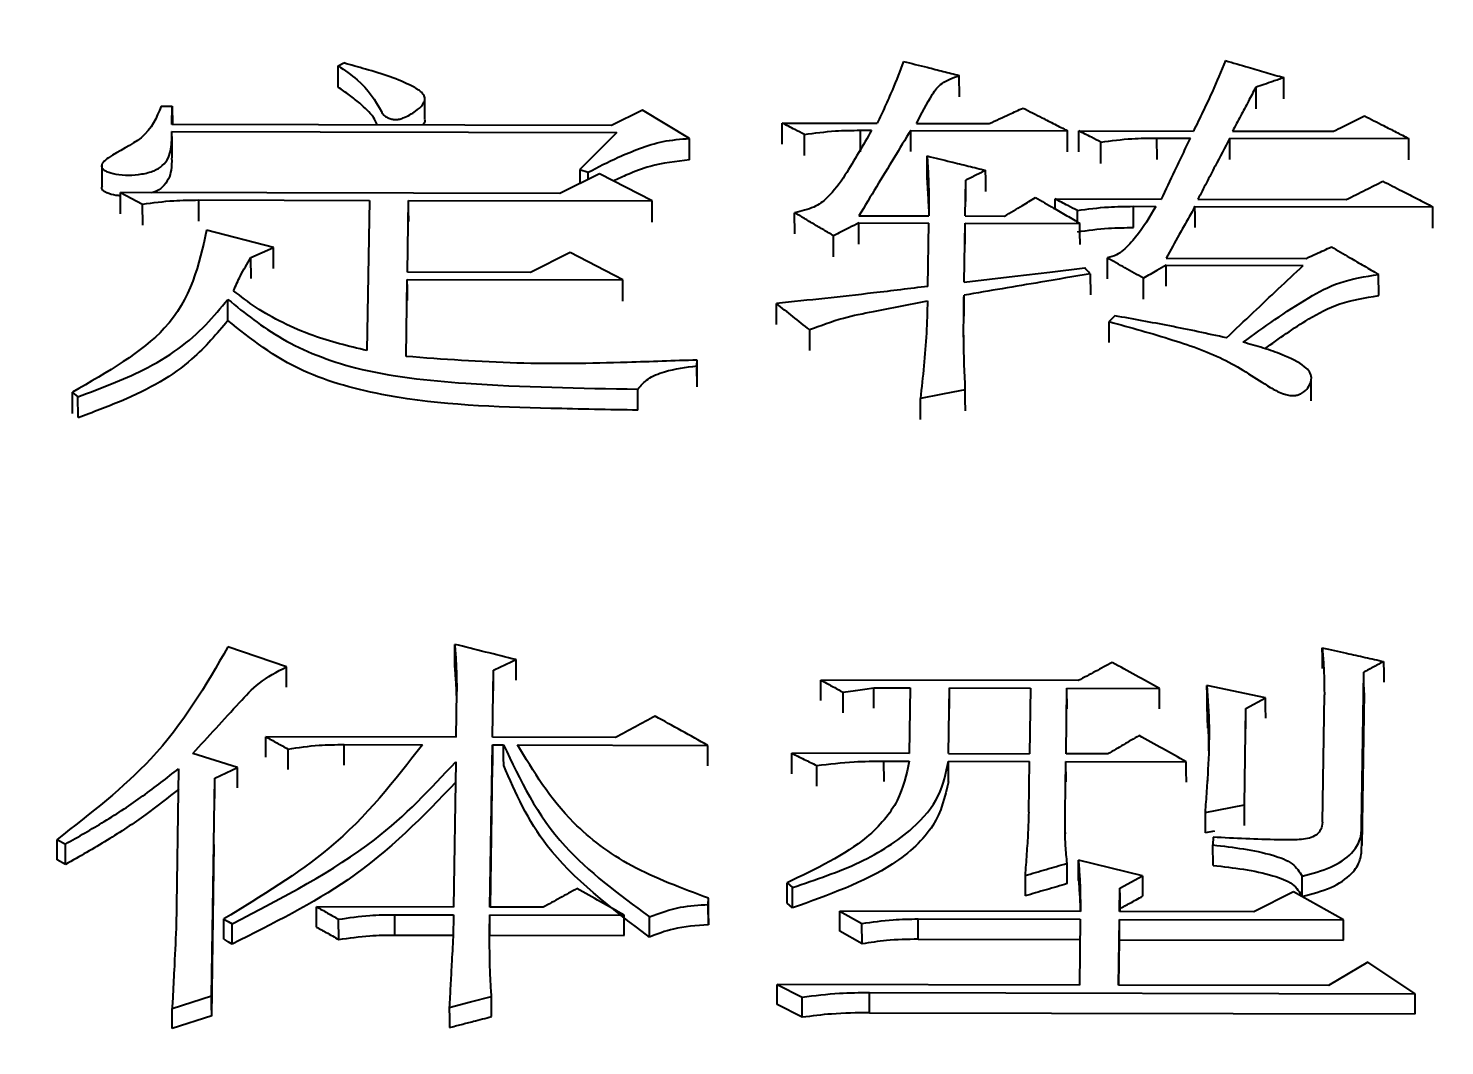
# Model space of a CAD drawing. Header units: millimetres. Extents: x 2454 to 4226, y 715 to 1968.
# Drawn here: x 2849.859 to 2854.786, y 1812.782 to 1816.321 of the extents above; entities that cross this region are included whole.
import ezdxf

# ---------------------------------------------------------------- set-up
doc = ezdxf.new("R2010")
doc.units = ezdxf.units.MM
doc.layers.add('标注', color=3, linetype='Continuous', lineweight=13)
doc.styles.add('SLDTEXTSTYLE1', font='txt.shx', dxfattribs={"width": 0.7, "bigfont": 'gbcbig.shx'})
doc.dimstyles.new('SLDDIMSTYLE12$0', dxfattribs={"dimtxt": 12, "dimasz": 10, "dimexe": 0, "dimexo": 0.0625, "dimgap": 0.875, "dimtad": 1, "dimdec": 1, "dimlfac": 1.8, "dimrnd": 1e-09, "dimzin": 12, "dimdsep": 46, "dimtxsty": 'SLDTEXTSTYLE1', "dimcen": 0.09, "dimdle": 8.16, "dimclrd": 3, "dimclre": 3, "dimadec": 0, "dimazin": 3, "dimtfac": 1, "dimtdec": 1, "dimtofl": 0, "dimtmove": 0, "dimatfit": 3, "dimfxl": 0, "dimfrac": 2, "dimtolj": 1, "dimlwd": 5, "dimlwe": 5, "dimarcsym": 0})

# ---------------------------------------------------------------- blocks, each defined once
blk = doc.blocks.new('*D56')
at = {"layer": 'Defpoints', "color": 0, "transparency": 16777216}
for p in [(3032.6389, 1924.4347), (3032.6389, 1854.7901), (2793.4312, 1778.8955)]:
    blk.add_point(p, dxfattribs=at)
at = {"layer": '标注', "color": 3, "linetype": 'Continuous', "lineweight": 5, "transparency": 16777216}
for p, q in [((3032.6389, 1924.3722), (3032.6389, 1854.7901)), ((2803.4312, 1854.7901), (3022.6389, 1854.7901))]:
    blk.add_line(p, q, dxfattribs=at)
at = {"layer": '标注', "color": 3, "lineweight": 5, "transparency": 16777216}
blk.add_line((2793.4312, 1778.958), (2793.4312, 1854.7901), dxfattribs=at)
at = {"layer": '标注', "color": 3, "transparency": 16777216}
for points in [[(2803.4312, 1856.4568), (2803.4312, 1853.1234), (2793.4312, 1854.7901)], [(3022.6389, 1856.4568), (3022.6389, 1853.1234), (3032.6389, 1854.7901)]]:
    blk.add_solid(points, dxfattribs=at)
at = {"layer": '标注', "color": 0, "transparency": 16777216, "insert": (2913.035, 1869.3794), "char_height": 12, "attachment_point": 5, "style": 'SLDTEXTSTYLE1'}
blk.add_mtext('\\A1;{\\H2.28571x;290}', dxfattribs=at)

msp = doc.modelspace()

# ---------------------------------------------------------------- linework, layer by layer
at = {"color": 7, "linetype": 'Continuous', "lineweight": 25}
for p, q in [((2850.9369, 1816.1911), (2850.9564, 1816.2008)), ((2853.0979, 1816.083), (2853.0976, 1816.1571)), ((2851.2386, 1816.004), (2851.2383, 1816.0784)), ((2850.3211, 1816.0505), (2850.36, 1816.0504)), ((2850.359, 1815.9865), (2850.36, 1816.0504)), ((2850.36, 1816.0504), (2850.3603, 1815.9865)), ((2851.9954, 1816.037), (2851.8874, 1815.9832)), ((2852.1592, 1815.9383), (2851.9954, 1816.037)), ((2850.3585, 1815.9619), (2851.9064, 1815.9585)), ((2851.8874, 1815.9832), (2850.359, 1815.9865)), ((2851.9064, 1815.9585), (2851.7777, 1815.8304)), ((2852.4814, 1815.9917), (2852.8124, 1815.991)), ((2852.4817, 1815.9179), (2852.4814, 1815.9917)), ((2852.7535, 1815.9665), (2852.7925, 1815.9665)), ((2852.7539, 1815.8921), (2852.7535, 1815.9665)), ((2852.9288, 1815.9662), (2853.4739, 1815.965)), ((2852.9486, 1815.9907), (2853.2018, 1815.9902)), ((2853.5129, 1815.9649), (2853.912, 1815.964)), ((2853.5132, 1815.8911), (2853.5129, 1815.9649)), ((2854.0483, 1815.9637), (2854.3988, 1815.963)), ((2850.3596, 1815.8706), (2850.3592, 1815.9444)), ((2852.1596, 1815.8639), (2852.1592, 1815.9383)), ((2852.5589, 1815.8784), (2852.5586, 1815.9522)), ((2853.5904, 1815.8515), (2853.5901, 1815.9253)), ((2853.785, 1815.9397), (2853.9019, 1815.9394)), ((2853.7854, 1815.8653), (2853.785, 1815.9397)), ((2854.0382, 1815.9391), (2854.6612, 1815.9378)), ((2850.1145, 1815.8457), (2850.1148, 1815.772)), ((2851.8456, 1815.8154), (2851.7082, 1815.7462)), ((2851.7777, 1815.8304), (2851.8068, 1815.8204)), ((2852.029, 1815.7207), (2851.8456, 1815.8154)), ((2853.1185, 1815.6685), (2853.1206, 1815.7928)), ((2850.1798, 1815.7496), (2850.257, 1815.7096)), ((2851.7082, 1815.7462), (2850.1798, 1815.7496)), ((2850.1801, 1815.6755), (2850.1798, 1815.7496)), ((2850.452, 1815.7241), (2851.0458, 1815.7228)), ((2850.4523, 1815.65), (2850.452, 1815.7241)), ((2851.0458, 1815.7228), (2851.0373, 1815.2004)), ((2851.178, 1815.4726), (2851.1821, 1815.7225)), ((2851.1821, 1815.7225), (2852.029, 1815.7207)), ((2853.431, 1815.7276), (2853.801, 1815.7268)), ((2853.4312, 1815.6929), (2853.431, 1815.7276)), ((2853.9275, 1815.7265), (2854.4435, 1815.7254)), ((2850.2573, 1815.6361), (2850.257, 1815.7096)), ((2852.5252, 1815.6063), (2852.5248, 1815.6798)), ((2852.7486, 1815.6693), (2852.992, 1815.6688)), ((2853.1185, 1815.6685), (2853.2548, 1815.6682)), ((2853.5085, 1815.6479), (2853.5083, 1815.6876)), ((2853.7032, 1815.7021), (2853.7811, 1815.7019)), ((2853.7036, 1815.6281), (2853.7032, 1815.7021)), ((2853.9174, 1815.7016), (2854.7449, 1815.6998)), ((2850.7121, 1815.5589), (2850.4794, 1815.6194)), ((2852.7482, 1815.6444), (2852.9916, 1815.6439)), ((2852.988, 1815.4235), (2852.9916, 1815.6439)), ((2853.1148, 1815.4383), (2853.1181, 1815.6436)), ((2853.1181, 1815.6436), (2853.5173, 1815.6427)), ((2852.6602, 1815.5263), (2852.6598, 1815.5997)), ((2850.6336, 1815.524), (2850.7121, 1815.5589)), ((2850.634, 1815.4507), (2850.6336, 1815.524)), ((2851.7438, 1815.5416), (2851.6063, 1815.4717)), ((2851.9272, 1815.4459), (2851.7438, 1815.5416)), ((2853.6129, 1815.4493), (2853.6126, 1815.5226)), ((2853.8171, 1815.5221), (2854.3038, 1815.521)), ((2851.6063, 1815.4717), (2851.178, 1815.4726)), ((2853.5533, 1815.4675), (2853.5537, 1815.3943)), ((2853.8167, 1815.497), (2854.2937, 1815.496)), ((2854.5565, 1815.3915), (2854.5561, 1815.4653)), ((2851.1732, 1815.1798), (2851.1776, 1815.4475)), ((2851.1776, 1815.4475), (2851.9272, 1815.4459)), ((2853.7384, 1815.3788), (2853.7381, 1815.452)), ((2850.5538, 1815.3049), (2850.5534, 1815.3784)), ((2853.1144, 1815.3199), (2853.114, 1815.393)), ((2852.5765, 1815.2731), (2852.5768, 1815.2001)), ((2852.1852, 1815.1471), (2852.1855, 1815.1674)), ((2852.1856, 1815.0742), (2852.1852, 1815.1471)), ((2852.1859, 1815.0945), (2852.1855, 1815.1674)), ((2854.322, 1815.0257), (2854.3217, 1815.0989)), ((2850.0131, 1814.9819), (2850.0127, 1815.0551)), ((2850.0127, 1815.055), (2850.032, 1815.0397)), ((2850.7571, 1814.1006), (2850.5538, 1814.1696)), ((2850.7575, 1814.029), (2850.7571, 1814.1006)), ((2851.4739, 1813.8553), (2851.4774, 1814.0885)), ((2853.5116, 1814.0524), (2852.6159, 1814.0543)), ((2852.6163, 1813.9827), (2852.6159, 1814.0543)), ((2854.1629, 1813.9928), (2853.9591, 1814.0355)), ((2854.497, 1813.5493), (2854.505, 1814.0819)), ((2851.3473, 1813.8556), (2851.3497, 1814.0148)), ((2852.6936, 1813.9403), (2852.6932, 1814.0118)), ((2852.8005, 1814.0275), (2852.9271, 1814.0272)), ((2852.9271, 1814.0272), (2852.9236, 1813.7989)), ((2853.0599, 1813.7986), (2853.0634, 1814.0269)), ((2853.0634, 1814.0269), (2853.3457, 1814.0263)), ((2853.0637, 1813.9553), (2853.0634, 1814.0269)), ((2853.3457, 1814.0263), (2853.3422, 1813.798)), ((2853.4688, 1813.7977), (2853.4722, 1814.026)), ((2853.4722, 1814.026), (2853.7935, 1814.0253)), ((2853.4726, 1813.9544), (2853.4722, 1814.026)), ((2853.7939, 1813.9537), (2853.7935, 1814.0253)), ((2854.0942, 1813.9558), (2854.1629, 1813.9928)), ((2854.3609, 1813.5604), (2854.3675, 1814.0029)), ((2854.5054, 1814.0101), (2854.4974, 1813.4783)), ((2853.9618, 1813.8864), (2853.9595, 1813.9638)), ((2854.0892, 1813.62), (2854.0942, 1813.9558)), ((2851.3473, 1813.8556), (2850.6853, 1813.857)), ((2850.6857, 1813.7856), (2850.6853, 1813.857)), ((2851.9022, 1813.8544), (2851.4739, 1813.8553)), ((2850.5864, 1813.7506), (2850.4314, 1813.799)), ((2850.763, 1813.7429), (2850.7626, 1813.8143)), ((2850.9575, 1813.8298), (2851.23, 1813.8292)), ((2850.9579, 1813.7584), (2850.9575, 1813.8298)), ((2851.4651, 1813.2644), (2851.4735, 1813.8287)), ((2851.4735, 1813.8287), (2851.5124, 1813.8286)), ((2851.5611, 1813.8285), (2852.2231, 1813.8271)), ((2852.9236, 1813.7989), (2852.5147, 1813.7998)), ((2852.5151, 1813.7285), (2852.5147, 1813.7998)), ((2853.0599, 1813.7986), (2853.3422, 1813.798)), ((2853.6148, 1813.7974), (2853.4688, 1813.7977)), ((2850.3819, 1813.7457), (2850.3736, 1813.1908)), ((2850.5079, 1813.7134), (2850.5864, 1813.7506)), ((2851.346, 1813.7703), (2851.3385, 1813.2647)), ((2851.4665, 1813.2644), (2851.4739, 1813.7572)), ((2852.6021, 1813.6856), (2852.6017, 1813.7569)), ((2852.8356, 1813.7724), (2852.9232, 1813.7722)), ((2852.836, 1813.7011), (2852.8356, 1813.7724)), ((2853.0595, 1813.7719), (2853.3418, 1813.7713)), ((2853.0599, 1813.7006), (2853.0595, 1813.7719)), ((2853.3392, 1813.5948), (2853.3418, 1813.7713)), ((2853.4657, 1813.5945), (2853.4684, 1813.771)), ((2853.4684, 1813.771), (2853.887, 1813.7701)), ((2853.4688, 1813.6997), (2853.4684, 1813.771)), ((2850.4968, 1812.9559), (2850.5079, 1813.7134)), ((2853.961, 1813.7181), (2853.9598, 1813.6945)), ((2853.4661, 1813.5234), (2853.4657, 1813.5945)), ((2853.9525, 1813.5934), (2854.0892, 1813.62)), ((2854.4974, 1813.4783), (2854.497, 1813.5493)), ((2849.9599, 1813.4291), (2849.9595, 1813.5)), ((2849.9596, 1813.5), (2849.9885, 1813.4838)), ((2853.4661, 1813.5234), (2853.4661, 1813.5195)), ((2853.9849, 1813.5285), (2853.9529, 1813.5223)), ((2853.9804, 1813.5074), (2853.98, 1813.4805)), ((2850.4972, 1812.8857), (2850.506, 1813.4826)), ((2853.9804, 1813.4095), (2853.98, 1813.4805)), ((2849.9889, 1813.4128), (2849.96, 1813.429)), ((2853.735, 1813.3732), (2853.5119, 1813.4276)), ((2852.4987, 1813.278), (2852.4983, 1813.3488)), ((2853.6565, 1813.3301), (2853.735, 1813.3732)), ((2853.6553, 1813.2488), (2853.6565, 1813.3301)), ((2854.2599, 1813.3179), (2854.1226, 1813.2478)), ((2854.4337, 1813.22), (2854.2599, 1813.3179)), ((2851.3385, 1813.2647), (2850.8615, 1813.2657)), ((2850.8619, 1813.1951), (2850.8615, 1813.2657)), ((2851.65, 1813.264), (2851.4651, 1813.2644)), ((2852.2246, 1813.2736), (2852.2249, 1813.2952)), ((2852.225, 1813.2029), (2852.2246, 1813.2736)), ((2852.2253, 1813.2245), (2852.2249, 1813.2952)), ((2852.6818, 1813.2509), (2852.759, 1813.2073)), ((2853.519, 1813.2491), (2852.6818, 1813.2509)), ((2852.6822, 1813.1803), (2852.6818, 1813.2509)), ((2854.1226, 1813.2478), (2853.6553, 1813.2488)), ((2853.6567, 1813.2488), (2853.6569, 1813.2593)), ((2850.5399, 1813.1525), (2850.5395, 1813.2231)), ((2850.5689, 1813.1361), (2850.5685, 1813.2067)), ((2850.9391, 1813.1515), (2850.9387, 1813.2221)), ((2851.1337, 1813.238), (2851.3381, 1813.2376)), ((2851.1341, 1813.1674), (2851.1337, 1813.238)), ((2851.3381, 1813.2376), (2851.337, 1813.1615)), ((2851.4638, 1813.1775), (2851.4647, 1813.2373)), ((2851.4647, 1813.2373), (2851.932, 1813.2363)), ((2851.4651, 1813.1667), (2851.4647, 1813.2373)), ((2852.0199, 1813.16), (2852.0195, 1813.2306)), ((2852.2253, 1813.2245), (2852.225, 1813.2029)), ((2852.7594, 1813.1367), (2852.759, 1813.2073)), ((2852.954, 1813.2232), (2853.5186, 1813.222)), ((2852.9544, 1813.1526), (2852.954, 1813.2232)), ((2853.5186, 1813.222), (2853.5153, 1812.9931)), ((2853.6516, 1812.9928), (2853.6549, 1813.2217)), ((2853.6549, 1813.2217), (2854.4337, 1813.22)), ((2851.1341, 1813.1674), (2851.3371, 1813.1669)), ((2851.4651, 1813.1667), (2851.9324, 1813.1656)), ((2852.7594, 1813.1367), (2852.6822, 1813.1803)), ((2852.9544, 1813.1526), (2853.5176, 1813.1514)), ((2853.653, 1812.9928), (2853.6553, 1813.1511)), ((2853.6553, 1813.1511), (2854.4341, 1813.1494)), ((2854.5192, 1813.0728), (2854.3817, 1812.9912)), ((2854.6831, 1812.9632), (2854.5192, 1813.0728)), ((2850.3598, 1812.9123), (2850.4968, 1812.9559)), ((2852.4639, 1812.9954), (2852.5509, 1812.9514)), ((2853.5153, 1812.9931), (2852.4639, 1812.9954)), ((2852.4643, 1812.9251), (2852.4639, 1812.9954)), ((2852.5513, 1812.8812), (2852.5509, 1812.9514)), ((2852.7847, 1812.9673), (2854.6831, 1812.9632)), ((2852.7852, 1812.8971), (2852.7847, 1812.9673)), ((2854.3817, 1812.9912), (2853.6516, 1812.9928)), ((2850.3602, 1812.8422), (2850.3598, 1812.9123)), ((2852.5513, 1812.8812), (2852.4643, 1812.9251)), ((2850.4972, 1812.8857), (2850.3602, 1812.8422)), ((2852.7852, 1812.8971), (2854.6835, 1812.893))]:
    msp.add_line(p, q, dxfattribs=at)
at = {"color": 7, "linetype": 'Continuous', "lineweight": 25, "flags": 128}
for points in [[(2850.9372, 1816.1164), (2850.9371, 1816.1425), (2850.937, 1816.1668), (2850.9369, 1816.1911)], [(2854.1287, 1816.1157), (2854.1289, 1816.074), (2854.1291, 1816.0417)], [(2854.227, 1816.0757), (2854.2268, 1816.1169), (2854.2267, 1816.1498)], [(2852.9291, 1815.8923), (2852.9289, 1815.9334), (2852.9288, 1815.9662)], [(2853.4743, 1815.8911), (2853.4741, 1815.9322), (2853.4739, 1815.965)], [(2854.0385, 1815.8653), (2854.0383, 1815.9064), (2854.0382, 1815.9391)], [(2854.6615, 1815.864), (2854.6614, 1815.905), (2854.6612, 1815.9378)], [(2852.986, 1815.8035), (2852.9859, 1815.8446), (2852.9857, 1815.8772)], [(2851.7777, 1815.8304), (2851.7779, 1815.7888), (2851.778, 1815.7813)], [(2851.8069, 1815.7959), (2851.8069, 1815.7974), (2851.8068, 1815.8204)], [(2853.1897, 1815.7537), (2853.1895, 1815.7947), (2853.1893, 1815.8273)], [(2853.1209, 1815.7192), (2853.1207, 1815.7602), (2853.1206, 1815.7928)], [(2851.1824, 1815.649), (2851.1822, 1815.6899), (2851.1821, 1815.7225)], [(2852.0294, 1815.6471), (2852.0292, 1815.6881), (2852.029, 1815.7207)], [(2853.9177, 1815.6281), (2853.9175, 1815.6691), (2853.9174, 1815.7016)], [(2854.7452, 1815.6263), (2854.745, 1815.6673), (2854.7449, 1815.6998)], [(2852.7485, 1815.571), (2852.7484, 1815.6119), (2852.7482, 1815.6444)], [(2853.1185, 1815.5702), (2853.1183, 1815.6111), (2853.1181, 1815.6436)], [(2853.5176, 1815.5693), (2853.5174, 1815.6102), (2853.5173, 1815.6427)], [(2850.7124, 1815.4856), (2850.7122, 1815.5264), (2850.7121, 1815.5589)], [(2853.1148, 1815.4383), (2853.2913, 1815.4591), (2853.4127, 1815.4733), (2853.5342, 1815.4876)], [(2853.817, 1815.4238), (2853.8168, 1815.4646), (2853.8167, 1815.497)], [(2851.1779, 1815.3743), (2851.1777, 1815.4151), (2851.1776, 1815.4475)], [(2851.9275, 1815.3727), (2851.9273, 1815.4135), (2851.9272, 1815.4459)], [(2852.4616, 1815.2911), (2852.4615, 1815.3318), (2852.4613, 1815.3642)], [(2853.6191, 1815.2281), (2853.619, 1815.2603), (2853.6189, 1815.2807), (2853.6188, 1815.3011)], [(2850.0323, 1814.967), (2850.0322, 1814.9931), (2850.0321, 1815.0164), (2850.032, 1815.0397)], [(2851.9798, 1814.9933), (2851.9797, 1815.0135), (2851.9796, 1815.0341), (2851.9795, 1815.0661)], [(2853.1185, 1815.0636), (2853.0757, 1815.0553), (2853.0329, 1815.047), (2852.9622, 1815.0333)], [(2852.9626, 1814.9606), (2852.9624, 1815.0011), (2852.9622, 1815.0333)], [(2853.1188, 1814.9908), (2853.1186, 1815.0314), (2853.1185, 1815.0636)], [(2851.3429, 1814.1065), (2851.3427, 1814.1467), (2851.3425, 1814.1784)], [(2854.3607, 1814.0948), (2854.3605, 1814.1349), (2854.3603, 1814.1665)], [(2851.4778, 1814.0168), (2851.4776, 1814.0569), (2851.4774, 1814.0885)], [(2851.5562, 1814.0535), (2851.556, 1814.0936), (2851.5559, 1814.1252)], [(2854.5737, 1814.1187), (2854.574, 1814.0784), (2854.5741, 1814.047)], [(2853.9595, 1813.9638), (2853.9593, 1814.004), (2853.9591, 1814.0355)], [(2854.5054, 1814.0101), (2854.5052, 1814.0503), (2854.505, 1814.0819)], [(2852.6932, 1814.0118), (2852.737, 1814.0182), (2852.7687, 1814.0228), (2852.8005, 1814.0275)], [(2852.8009, 1813.9559), (2852.8007, 1813.9959), (2852.8005, 1814.0275)], [(2854.1633, 1813.9212), (2854.1631, 1813.9612), (2854.1629, 1813.9928)], [(2854.0946, 1813.8843), (2854.0944, 1813.9243), (2854.0942, 1813.9558)], [(2851.4735, 1813.8287), (2851.4737, 1813.7887), (2851.4739, 1813.7573)], [(2851.5128, 1813.7572), (2851.5127, 1813.784), (2851.5124, 1813.8286)], [(2852.2235, 1813.7557), (2852.2233, 1813.7956), (2852.2231, 1813.8271)], [(2850.5868, 1813.6794), (2850.5866, 1813.7192), (2850.5864, 1813.7506)], [(2853.8874, 1813.6988), (2853.8871, 1813.7387), (2853.887, 1813.7701)], [(2850.5083, 1813.6422), (2850.5081, 1813.682), (2850.5079, 1813.7134)], [(2853.9525, 1813.5934), (2853.9527, 1813.5536), (2853.9529, 1813.5223)], [(2854.0896, 1813.5488), (2854.0893, 1813.5887), (2854.0892, 1813.62)], [(2849.9889, 1813.4128), (2849.9887, 1813.4526), (2849.9885, 1813.4838)], [(2853.4732, 1813.3461), (2853.473, 1813.3857), (2853.4728, 1813.4169)], [(2853.5123, 1813.3567), (2853.5121, 1813.3964), (2853.5119, 1813.4276)], [(2852.4983, 1813.3488), (2852.5079, 1813.3407), (2852.5175, 1813.3325)], [(2853.3262, 1813.374), (2853.3264, 1813.3344), (2853.3265, 1813.3032)], [(2853.735, 1813.3732), (2853.7352, 1813.3335), (2853.7354, 1813.3023)], [(2854.2903, 1813.3011), (2854.2902, 1813.3218), (2854.2901, 1813.3425), (2854.2899, 1813.3719)], [(2852.5179, 1813.2618), (2852.5178, 1813.2875), (2852.5176, 1813.31), (2852.5175, 1813.3325)], [(2853.6569, 1813.2593), (2853.6567, 1813.2989), (2853.6565, 1813.3301)], [(2852.5179, 1813.2618), (2852.5083, 1813.2699), (2852.4987, 1813.278)], [(2850.5396, 1813.223), (2850.5541, 1813.2148), (2850.5685, 1813.2067)], [(2851.9324, 1813.1656), (2851.9321, 1813.2052), (2851.932, 1813.2363)], [(2853.6553, 1813.1511), (2853.6551, 1813.1906), (2853.6549, 1813.2217)], [(2854.4341, 1813.1494), (2854.4339, 1813.1889), (2854.4337, 1813.22)], [(2850.5689, 1813.1361), (2850.5545, 1813.1442), (2850.54, 1813.1524)], [(2850.4972, 1812.8857), (2850.4969, 1812.925), (2850.4968, 1812.9559)], [(2851.3237, 1812.9157), (2851.397, 1812.9347), (2851.4703, 1812.9538)], [(2851.4707, 1812.8835), (2851.4705, 1812.9229), (2851.4703, 1812.9538)], [(2854.6835, 1812.893), (2854.6833, 1812.9323), (2854.6831, 1812.9632)], [(2851.3237, 1812.9157), (2851.3239, 1812.8764), (2851.3241, 1812.8456)]]:
    msp.add_lwpolyline(points, dxfattribs=at)
at = {"color": 7, "linetype": 'Continuous', "lineweight": 25}
for points, knots in [([(2852.9036, 1816.2063), (2852.8911, 1816.1733), (2852.8712, 1816.1209), (2852.8393, 1816.0492), (2852.8213, 1816.0104), (2852.8124, 1815.991)], [0, 0, 0, 0, 0.458838, 0.729395, 1, 1, 1, 1]), ([(2852.9036, 1816.2063), (2852.9308, 1816.1994), (2852.9768, 1816.1878), (2853.0414, 1816.1714), (2853.0788, 1816.1619), (2853.0975, 1816.1571)], [0, 0, 0, 0, 0.421517, 0.710758, 1, 1, 1, 1]), ([(2854.0232, 1816.2088), (2854.0081, 1816.1724), (2853.9836, 1816.1133), (2853.9452, 1816.0318), (2853.9231, 1815.9866), (2853.912, 1815.964)], [0, 0, 0, 0, 0.445487, 0.722723, 1, 1, 1, 1]), ([(2854.0232, 1816.2088), (2854.0498, 1816.2011), (2854.097, 1816.1874), (2854.1648, 1816.1677), (2854.206, 1816.1558), (2854.2267, 1816.1498)], [0, 0, 0, 0, 0.391545, 0.695772, 1, 1, 1, 1]), ([(2850.9369, 1816.1911), (2850.96, 1816.1753), (2851.0287, 1816.1283), (2851.0692, 1816.0664), (2851.0942, 1816.0193), (2851.1079, 1816.0104), (2851.1223, 1816.0053), (2851.1355, 1816.0036), (2851.1494, 1816.0047), (2851.1757, 1816.0132), (2851.2043, 1816.0307), (2851.2305, 1816.0524), (2851.2393, 1816.0713), (2851.2375, 1816.0865), (2851.2236, 1816.1034), (2851.1617, 1816.14), (2851.0651, 1816.1706), (2850.9819, 1816.1937), (2850.9564, 1816.2008)], [0, 0, 0, 0, 0.116276, 0.344807, 0.36862, 0.392613, 0.409461, 0.422044, 0.43469, 0.453213, 0.516657, 0.566689, 0.599724, 0.625626, 0.651478, 0.703426, 0.909309, 1, 1, 1, 1]), ([(2852.9486, 1815.9907), (2852.9661, 1816.0244), (2852.9904, 1816.0714), (2853.032, 1816.1329), (2853.0755, 1816.1489), (2853.0975, 1816.1571)], [0, 0, 0, 0, 0.5544394, 0.7741875, 1, 1, 1, 1]), ([(2851.0733, 1815.985), (2851.0692, 1815.9938), (2851.0567, 1816.0209), (2851.0191, 1816.0548), (2850.977, 1816.0894), (2850.9505, 1816.1074), (2850.9372, 1816.1164)], [0, 0, 0, 0, 0.177984, 0.543103, 0.771142, 1, 1, 1, 1]), ([(2854.1287, 1816.1157), (2854.1202, 1816.0996), (2854.1025, 1816.0663), (2854.0757, 1816.0156), (2854.0574, 1815.981), (2854.0483, 1815.9637)], [0, 0, 0, 0, 0.318767, 0.659383, 1, 1, 1, 1]), ([(2854.2267, 1816.1498), (2854.2139, 1816.1453), (2854.1912, 1816.1374), (2854.1586, 1816.1261), (2854.1387, 1816.1192), (2854.1287, 1816.1157)], [0, 0, 0, 0, 0.391182, 0.695591, 1, 1, 1, 1]), ([(2850.3211, 1816.0505), (2850.3056, 1816.0113), (2850.2775, 1815.9402), (2850.1647, 1815.891), (2850.1179, 1815.8562), (2850.1113, 1815.8405), (2850.1198, 1815.8295), (2850.1361, 1815.8207), (2850.1658, 1815.8124), (2850.2087, 1815.8092), (2850.2545, 1815.8134), (2850.2968, 1815.824), (2850.3423, 1815.8522), (2850.3589, 1815.9021), (2850.3586, 1815.942), (2850.3585, 1815.9619)], [0, 0, 0, 0, 0.229967, 0.416442, 0.453146, 0.48729, 0.503831, 0.521953, 0.561603, 0.612123, 0.663703, 0.71452, 0.762653, 0.881431, 1, 1, 1, 1]), ([(2853.2018, 1815.9902), (2853.2134, 1815.9955), (2853.2368, 1816.0062), (2853.276, 1816.0241), (2853.3036, 1816.0367), (2853.3195, 1816.044)], [0, 0, 0, 0, 0.297229, 0.594458, 1, 1, 1, 1]), ([(2853.3195, 1816.044), (2853.3416, 1816.0327), (2853.3784, 1816.0139), (2853.4299, 1815.9875), (2853.4593, 1815.9725), (2853.4739, 1815.965)], [0, 0, 0, 0, 0.429625, 0.714813, 1, 1, 1, 1]), ([(2854.3988, 1815.963), (2854.41, 1815.9686), (2854.4336, 1815.9804), (2854.4696, 1815.9983), (2854.4944, 1816.0107), (2854.5068, 1816.0168)], [0, 0, 0, 0, 0.312459, 0.656229, 1, 1, 1, 1]), ([(2854.5068, 1816.0168), (2854.5289, 1816.0055), (2854.5657, 1815.9867), (2854.6172, 1815.9603), (2854.6465, 1815.9453), (2854.6612, 1815.9378)], [0, 0, 0, 0, 0.429625, 0.714813, 1, 1, 1, 1]), ([(2851.2379, 1816.0034), (2851.2381, 1815.9994), (2851.2385, 1815.9928), (2851.2336, 1815.9869), (2851.2317, 1815.9846)], [0, 0, 0, 0, 0.618819, 1, 1, 1, 1]), ([(2852.5586, 1815.9522), (2852.5475, 1815.9579), (2852.5291, 1815.9673), (2852.5034, 1815.9805), (2852.4887, 1815.988), (2852.4814, 1815.9917)], [0, 0, 0, 0, 0.429625, 0.714813, 1, 1, 1, 1]), ([(2852.7925, 1815.9665), (2852.7628, 1815.9142), (2852.7177, 1815.8346), (2852.6549, 1815.7438), (2852.5948, 1815.696), (2852.5484, 1815.6853), (2852.5249, 1815.6798)], [0, 0, 0, 0, 0.493129, 0.751357, 0.873656, 1, 1, 1, 1]), ([(2852.5586, 1815.9522), (2852.5945, 1815.957), (2852.6586, 1815.9656), (2852.7245, 1815.9663), (2852.7535, 1815.9665)], [0, 0, 0, 0, 0.558776, 1, 1, 1, 1]), ([(2852.9288, 1815.9662), (2852.9092, 1815.9342), (2852.8695, 1815.8689), (2852.8094, 1815.77), (2852.7689, 1815.7029), (2852.7486, 1815.6693)], [0, 0, 0, 0, 0.325075, 0.662537, 1, 1, 1, 1]), ([(2853.5901, 1815.9253), (2853.579, 1815.931), (2853.5606, 1815.9404), (2853.5349, 1815.9536), (2853.5202, 1815.9611), (2853.5129, 1815.9649)], [0, 0, 0, 0, 0.429625, 0.714813, 1, 1, 1, 1]), ([(2851.8068, 1815.8204), (2851.8409, 1815.8385), (2851.8973, 1815.8683), (2851.9848, 1815.9037), (2852.066, 1815.9306), (2852.128, 1815.9357), (2852.1592, 1815.9383)], [0, 0, 0, 0, 0.334478, 0.553297, 0.775018, 1, 1, 1, 1]), ([(2853.5901, 1815.9253), (2853.626, 1815.9301), (2853.6902, 1815.9388), (2853.756, 1815.9394), (2853.785, 1815.9397)], [0, 0, 0, 0, 0.558776, 1, 1, 1, 1]), ([(2853.801, 1815.7268), (2853.8165, 1815.7597), (2853.8411, 1815.8117), (2853.8748, 1815.8825), (2853.8928, 1815.9204), (2853.9019, 1815.9394)], [0, 0, 0, 0, 0.46294, 0.731469, 1, 1, 1, 1]), ([(2854.0382, 1815.9391), (2854.0212, 1815.9066), (2853.9943, 1815.855), (2853.9574, 1815.7841), (2853.9375, 1815.7457), (2853.9275, 1815.7265)], [0, 0, 0, 0, 0.459922, 0.729961, 1, 1, 1, 1]), ([(2850.3579, 1815.87), (2850.358, 1815.8558), (2850.358, 1815.8216), (2850.3415, 1815.779), (2850.3067, 1815.754), (2850.2906, 1815.75), (2850.2879, 1815.7493)], [0, 0, 0, 0, 0.321846, 0.777049, 0.96161, 1, 1, 1, 1]), ([(2852.1595, 1815.8639), (2852.1122, 1815.8581), (2852.0346, 1815.8487), (2851.9512, 1815.8163), (2851.911, 1815.7978), (2851.8945, 1815.7902)], [0, 0, 0, 0, 0.479849, 0.786199, 1, 1, 1, 1]), ([(2852.9857, 1815.8772), (2852.9868, 1815.8598), (2852.989, 1815.8251), (2852.992, 1815.7557), (2852.992, 1815.7035), (2852.992, 1815.6688)], [0, 0, 0, 0, 0.2513856, 0.5027765, 1, 1, 1, 1]), ([(2852.9857, 1815.8772), (2853.0132, 1815.8705), (2853.0608, 1815.8588), (2853.1287, 1815.8422), (2853.1691, 1815.8323), (2853.1893, 1815.8273)], [0, 0, 0, 0, 0.404672, 0.702336, 1, 1, 1, 1]), ([(2853.1893, 1815.8273), (2853.1836, 1815.8245), (2853.1721, 1815.8187), (2853.155, 1815.8101), (2853.1378, 1815.8014), (2853.1263, 1815.7957), (2853.1206, 1815.7928)], [0, 0, 0, 0, 0.25, 0.5, 0.75, 1, 1, 1, 1]), ([(2850.1798, 1815.7386), (2850.1744, 1815.739), (2850.1571, 1815.7399), (2850.1363, 1815.7466), (2850.1204, 1815.7552), (2850.1129, 1815.7636), (2850.1159, 1815.7693), (2850.1173, 1815.7722)], [0, 0, 0, 0, 0.165632, 0.52781, 0.693272, 0.844229, 1, 1, 1, 1]), ([(2852.9913, 1815.6931), (2852.9913, 1815.6957), (2852.9912, 1815.7154), (2852.9891, 1815.752), (2852.9871, 1815.786), (2852.986, 1815.803)], [0, 0, 0, 0, 0.070878, 0.535411, 1, 1, 1, 1]), ([(2854.4435, 1815.7254), (2854.4547, 1815.731), (2854.4772, 1815.7424), (2854.5198, 1815.7638), (2854.5511, 1815.7795), (2854.5711, 1815.7896)], [0, 0, 0, 0, 0.264388, 0.528776, 1, 1, 1, 1]), ([(2854.5711, 1815.7896), (2854.5932, 1815.7782), (2854.6333, 1815.7576), (2854.6912, 1815.7276), (2854.727, 1815.7091), (2854.7449, 1815.6998)], [0, 0, 0, 0, 0.381889, 0.690944, 1, 1, 1, 1]), ([(2850.257, 1815.7096), (2850.2929, 1815.7145), (2850.3571, 1815.7232), (2850.4229, 1815.7238), (2850.452, 1815.7241)], [0, 0, 0, 0, 0.558776, 1, 1, 1, 1]), ([(2853.2548, 1815.6682), (2853.2652, 1815.6744), (2853.286, 1815.6868), (2853.322, 1815.7083), (2853.3477, 1815.7236), (2853.363, 1815.7327)], [0, 0, 0, 0, 0.287964, 0.575929, 1, 1, 1, 1]), ([(2853.363, 1815.7327), (2853.3839, 1815.7205), (2853.42, 1815.6995), (2853.4715, 1815.6695), (2853.502, 1815.6516), (2853.5173, 1815.6427)], [0, 0, 0, 0, 0.406184, 0.703092, 1, 1, 1, 1]), ([(2853.5083, 1815.6876), (2853.4972, 1815.6933), (2853.4788, 1815.7029), (2853.4531, 1815.7162), (2853.4384, 1815.7238), (2853.431, 1815.7276)], [0, 0, 0, 0, 0.429625, 0.714813, 1, 1, 1, 1]), ([(2852.6598, 1815.5997), (2852.6486, 1815.6064), (2852.6261, 1815.6197), (2852.5923, 1815.6398), (2852.5586, 1815.6598), (2852.5361, 1815.6731), (2852.5249, 1815.6798)], [0, 0, 0, 0, 0.25, 0.5, 0.75, 1, 1, 1, 1]), ([(2853.5083, 1815.6876), (2853.5441, 1815.6925), (2853.6083, 1815.7012), (2853.6742, 1815.7018), (2853.7032, 1815.7021)], [0, 0, 0, 0, 0.558776, 1, 1, 1, 1]), ([(2853.7811, 1815.7019), (2853.7599, 1815.6654), (2853.7294, 1815.6127), (2853.6784, 1815.5577), (2853.646, 1815.532), (2853.6238, 1815.5257), (2853.6126, 1815.5226)], [0, 0, 0, 0, 0.553755, 0.799961, 0.898881, 1, 1, 1, 1]), ([(2853.9174, 1815.7016), (2853.9083, 1815.6854), (2853.89, 1815.6528), (2853.8566, 1815.593), (2853.8323, 1815.5493), (2853.8171, 1815.5221)], [0, 0, 0, 0, 0.272852, 0.545705, 1, 1, 1, 1]), ([(2850.4794, 1815.6194), (2850.453, 1815.4993), (2850.405, 1815.2814), (2850.1342, 1815.1252), (2850.0127, 1815.0551)], [0, 0, 0, 0, 0.551329, 1, 1, 1, 1]), ([(2852.7482, 1815.6444), (2852.737, 1815.6387), (2852.7166, 1815.6284), (2852.6872, 1815.6135), (2852.6689, 1815.6043), (2852.6598, 1815.5997)], [0, 0, 0, 0, 0.381894, 0.690947, 1, 1, 1, 1]), ([(2853.5086, 1815.6136), (2853.5445, 1815.6184), (2853.6087, 1815.6271), (2853.6745, 1815.6278), (2853.7036, 1815.6281)], [0, 0, 0, 0, 0.558764, 1, 1, 1, 1]), ([(2850.5733, 1815.4086), (2850.5809, 1815.4258), (2850.5931, 1815.454), (2850.6148, 1815.4922), (2850.6274, 1815.5134), (2850.6336, 1815.524)], [0, 0, 0, 0, 0.441366, 0.720629, 1, 1, 1, 1]), ([(2853.7381, 1815.452), (2853.7274, 1815.458), (2853.706, 1815.47), (2853.6642, 1815.4936), (2853.6331, 1815.5111), (2853.6126, 1815.5225)], [0, 0, 0, 0, 0.255381, 0.510762, 1, 1, 1, 1]), ([(2854.3038, 1815.521), (2854.3156, 1815.5264), (2854.3363, 1815.5357), (2854.3657, 1815.549), (2854.3833, 1815.5569), (2854.3921, 1815.5609)], [0, 0, 0, 0, 0.401179, 0.700589, 1, 1, 1, 1]), ([(2854.3921, 1815.5609), (2854.4131, 1815.5487), (2854.4509, 1815.5267), (2854.5055, 1815.4948), (2854.5392, 1815.4751), (2854.5561, 1815.4653)], [0, 0, 0, 0, 0.383515, 0.691757, 1, 1, 1, 1]), ([(2853.5533, 1815.4675), (2853.4957, 1815.4577), (2853.3937, 1815.4404), (2853.2472, 1815.4156), (2853.1584, 1815.4005), (2853.114, 1815.393)], [0, 0, 0, 0, 0.393566, 0.696783, 1, 1, 1, 1]), ([(2853.8167, 1815.497), (2853.806, 1815.4909), (2853.7876, 1815.4804), (2853.7614, 1815.4654), (2853.7458, 1815.4565), (2853.7381, 1815.452)], [0, 0, 0, 0, 0.406188, 0.703094, 1, 1, 1, 1]), ([(2854.0268, 1815.2445), (2854.0581, 1815.2742), (2854.1183, 1815.3311), (2854.2073, 1815.4149), (2854.2649, 1815.469), (2854.2937, 1815.496)], [0, 0, 0, 0, 0.352543, 0.676271, 1, 1, 1, 1]), ([(2854.085, 1815.2292), (2854.1579, 1815.2821), (2854.2599, 1815.356), (2854.4165, 1815.4424), (2854.5091, 1815.4576), (2854.5561, 1815.4653)], [0, 0, 0, 0, 0.552929, 0.773516, 1, 1, 1, 1]), ([(2852.988, 1815.4235), (2852.9251, 1815.4158), (2852.8062, 1815.4012), (2852.6305, 1815.3816), (2852.5177, 1815.37), (2852.4613, 1815.3642)], [0, 0, 0, 0, 0.359316, 0.679629, 1, 1, 1, 1]), ([(2850.032, 1815.0397), (2850.1101, 1815.0689), (2850.2378, 1815.1167), (2850.3846, 1815.2043), (2850.4798, 1815.2889), (2850.5289, 1815.3487), (2850.5534, 1815.3784)], [0, 0, 0, 0, 0.347871, 0.568479, 0.785366, 1, 1, 1, 1]), ([(2850.5534, 1815.3784), (2850.6124, 1815.3304), (2850.7309, 1815.2339), (2851.0149, 1815.1202), (2851.4494, 1815.0752), (2851.78, 1815.0695), (2851.9795, 1815.0661)], [0, 0, 0, 0, 0.189845, 0.381751, 0.626901, 1, 1, 1, 1]), ([(2851.0373, 1815.2004), (2850.9732, 1815.2158), (2850.8682, 1815.2412), (2850.7432, 1815.2963), (2850.6494, 1815.3486), (2850.5986, 1815.3887), (2850.5733, 1815.4086)], [0, 0, 0, 0, 0.346818, 0.567669, 0.785316, 1, 1, 1, 1]), ([(2852.5765, 1815.2731), (2852.6152, 1815.2876), (2852.6851, 1815.3138), (2852.8265, 1815.3424), (2852.9244, 1815.3611), (2852.9872, 1815.3731)], [0, 0, 0, 0, 0.307961, 0.555794, 1, 1, 1, 1]), ([(2852.9872, 1815.3731), (2852.9861, 1815.3356), (2852.984, 1815.2605), (2852.9748, 1815.1472), (2852.9664, 1815.0713), (2852.9622, 1815.0333)], [0, 0, 0, 0, 0.332594, 0.666236, 1, 1, 1, 1]), ([(2853.1185, 1815.0636), (2853.1159, 1815.1228), (2853.1123, 1815.2075), (2853.1129, 1815.3171), (2853.1137, 1815.3677), (2853.114, 1815.393)], [0, 0, 0, 0, 0.536936, 0.768461, 1, 1, 1, 1]), ([(2854.1606, 1815.2068), (2854.2097, 1815.2421), (2854.2881, 1815.2984), (2854.417, 1815.3686), (2854.5095, 1815.3838), (2854.5564, 1815.3915)], [0, 0, 0, 0, 0.453199, 0.722937, 1, 1, 1, 1]), ([(2852.5765, 1815.2731), (2852.5573, 1815.2883), (2852.5189, 1815.3187), (2852.4805, 1815.349), (2852.4613, 1815.3642)], [0, 0, 0, 0, 0.4996362, 1, 1, 1, 1]), ([(2853.6386, 1815.3213), (2853.6353, 1815.3179), (2853.6287, 1815.3112), (2853.6221, 1815.3045), (2853.6188, 1815.3011)], [0, 0, 0, 0, 0.500144, 1, 1, 1, 1]), ([(2854.0268, 1815.2445), (2853.9941, 1815.2517), (2853.9286, 1815.2661), (2853.7995, 1815.2923), (2853.7024, 1815.3098), (2853.6386, 1815.3213)], [0, 0, 0, 0, 0.255869, 0.511759, 1, 1, 1, 1]), ([(2850.5537, 1815.3048), (2850.5151, 1815.2589), (2850.4509, 1815.1827), (2850.3211, 1815.0889), (2850.1839, 1815.0227), (2850.0831, 1814.9854), (2850.0323, 1814.9666)], [0, 0, 0, 0, 0.332223, 0.55086, 0.773951, 1, 1, 1, 1]), ([(2851.9798, 1814.9929), (2851.8789, 1814.9948), (2851.587, 1815.0005), (2851.1818, 1815.0144), (2850.777, 1815.1255), (2850.6331, 1815.2411), (2850.5538, 1815.3048)], [0, 0, 0, 0, 0.188791, 0.545991, 0.749598, 1, 1, 1, 1]), ([(2853.6188, 1815.3011), (2853.6933, 1815.2806), (2853.8344, 1815.2418), (2854.0336, 1815.1708), (2854.1387, 1815.095), (2854.2105, 1815.0543), (2854.2381, 1815.0456), (2854.255, 1815.043), (2854.2702, 1815.0443), (2854.2841, 1815.0488), (2854.3007, 1815.0591), (2854.3168, 1815.0786), (2854.3248, 1815.1028), (2854.3179, 1815.1266), (2854.2869, 1815.1563), (2854.2297, 1815.1839), (2854.1549, 1815.2095), (2854.1083, 1815.2227), (2854.085, 1815.2292)], [0, 0, 0, 0, 0.197756, 0.374581, 0.552504, 0.596786, 0.612003, 0.627356, 0.637545, 0.647706, 0.66463, 0.694342, 0.735222, 0.763483, 0.79167, 0.876246, 0.937865, 1, 1, 1, 1]), ([(2853.1136, 1815.2193), (2853.1135, 1815.2261), (2853.1134, 1815.2377), (2853.1135, 1815.2481), (2853.1135, 1815.2518), (2853.1135, 1815.254)], [0, 0, 0, 0, 0.370898, 0.636048, 1, 1, 1, 1]), ([(2852.1855, 1815.1674), (2852.1047, 1815.1645), (2851.8961, 1815.1569), (2851.557, 1815.1509), (2851.3016, 1815.1701), (2851.1732, 1815.1798)], [0, 0, 0, 0, 0.239399, 0.617731, 1, 1, 1, 1]), ([(2851.9795, 1815.0661), (2851.9897, 1815.0784), (2852.0106, 1815.1037), (2852.084, 1815.1343), (2852.1465, 1815.1422), (2852.1852, 1815.1471)], [0, 0, 0, 0, 0.268214, 0.547278, 1, 1, 1, 1]), ([(2850.5538, 1814.1696), (2850.4766, 1814.0356), (2850.3375, 1813.7944), (2850.0759, 1813.5906), (2849.9595, 1813.5)], [0, 0, 0, 0, 0.555303, 1, 1, 1, 1]), ([(2851.3425, 1814.1784), (2851.3441, 1814.1588), (2851.347, 1814.1218), (2851.349, 1814.0672), (2851.3495, 1814.0322), (2851.3497, 1814.0148)], [0, 0, 0, 0, 0.360837, 0.680381, 1, 1, 1, 1]), ([(2851.5559, 1814.1252), (2851.5203, 1814.1341), (2851.4492, 1814.1518), (2851.3781, 1814.1695), (2851.3425, 1814.1784)], [0, 0, 0, 0, 0.5, 1, 1, 1, 1]), ([(2854.3603, 1814.1665), (2854.3619, 1814.1478), (2854.3649, 1814.1113), (2854.367, 1814.0567), (2854.3673, 1814.0208), (2854.3675, 1814.0029)], [0, 0, 0, 0, 0.344582, 0.672242, 1, 1, 1, 1]), ([(2854.3603, 1814.1665), (2854.3884, 1814.1603), (2854.438, 1814.1491), (2854.5091, 1814.1332), (2854.5522, 1814.1235), (2854.5737, 1814.1187)], [0, 0, 0, 0, 0.394364, 0.697182, 1, 1, 1, 1]), ([(2850.4314, 1813.799), (2850.4855, 1813.8578), (2850.561, 1813.9398), (2850.6575, 1814.0467), (2850.7238, 1814.0826), (2850.7571, 1814.1006)], [0, 0, 0, 0, 0.557405, 0.777194, 1, 1, 1, 1]), ([(2851.3494, 1813.9914), (2851.3493, 1813.9948), (2851.3491, 1814.0158), (2851.3468, 1814.0541), (2851.3442, 1814.089), (2851.3429, 1814.1065)], [0, 0, 0, 0, 0.088831, 0.54436, 1, 1, 1, 1]), ([(2851.4774, 1814.0885), (2851.4905, 1814.0946), (2851.5166, 1814.1069), (2851.5428, 1814.1191), (2851.5559, 1814.1252)], [0, 0, 0, 0, 0.500003, 1, 1, 1, 1]), ([(2853.6294, 1814.1155), (2853.6097, 1814.1049), (2853.5705, 1814.0839), (2853.5312, 1814.0629), (2853.5116, 1814.0524)], [0, 0, 0, 0, 0.500001, 1, 1, 1, 1]), ([(2853.7935, 1814.0253), (2853.7661, 1814.0404), (2853.7114, 1814.0704), (2853.6567, 1814.1004), (2853.6294, 1814.1155)], [0, 0, 0, 0, 0.5, 1, 1, 1, 1]), ([(2854.5737, 1814.1187), (2854.568, 1814.1156), (2854.5566, 1814.1095), (2854.5394, 1814.1003), (2854.5222, 1814.0911), (2854.5108, 1814.085), (2854.505, 1814.0819)], [0, 0, 0, 0, 0.25, 0.5, 0.75, 1, 1, 1, 1]), ([(2852.6159, 1814.0543), (2852.6288, 1814.0472), (2852.6546, 1814.0331), (2852.6803, 1814.0189), (2852.6932, 1814.0118)], [0, 0, 0, 0, 0.500001, 1, 1, 1, 1]), ([(2853.9591, 1814.0355), (2853.9623, 1813.9877), (2853.9687, 1813.8907), (2853.9645, 1813.768), (2853.958, 1813.6684), (2853.9543, 1813.6184), (2853.9525, 1813.5934)], [0, 0, 0, 0, 0.3263424, 0.6630093, 0.8314993, 1, 1, 1, 1]), ([(2852.0396, 1813.9285), (2852.0167, 1813.9161), (2851.9709, 1813.8914), (2851.9251, 1813.8667), (2851.9022, 1813.8544)], [0, 0, 0, 0, 0.5000009, 1, 1, 1, 1]), ([(2852.2231, 1813.8271), (2852.1925, 1813.844), (2852.1314, 1813.8778), (2852.0702, 1813.9116), (2852.0396, 1813.9285)], [0, 0, 0, 0, 0.5, 1, 1, 1, 1]), ([(2853.9624, 1813.9163), (2853.9624, 1813.9162), (2853.9625, 1813.9133), (2853.9639, 1813.8678), (2853.9647, 1813.8338), (2853.9643, 1813.8132), (2853.9642, 1813.8078)], [0, 0, 0, 0, 0.01559, 0.346614, 0.828527, 1, 1, 1, 1]), ([(2850.6853, 1813.857), (2850.6982, 1813.8499), (2850.724, 1813.8356), (2850.7497, 1813.8214), (2850.7626, 1813.8143)], [0, 0, 0, 0, 0.500001, 1, 1, 1, 1]), ([(2853.7228, 1813.861), (2853.7048, 1813.8504), (2853.6688, 1813.8292), (2853.6328, 1813.808), (2853.6148, 1813.7974)], [0, 0, 0, 0, 0.500001, 1, 1, 1, 1]), ([(2853.887, 1813.7701), (2853.8596, 1813.7853), (2853.8049, 1813.8156), (2853.7502, 1813.8459), (2853.7228, 1813.861)], [0, 0, 0, 0, 0.5, 1, 1, 1, 1]), ([(2851.23, 1813.8292), (2851.1336, 1813.7044), (2850.9595, 1813.4791), (2850.6691, 1813.302), (2850.5395, 1813.2231)], [0, 0, 0, 0, 0.553896, 1, 1, 1, 1]), ([(2850.7626, 1813.8143), (2850.7984, 1813.8195), (2850.8626, 1813.8288), (2850.9285, 1813.8295), (2850.9575, 1813.8298)], [0, 0, 0, 0, 0.5587761, 1, 1, 1, 1]), ([(2851.5124, 1813.8286), (2851.5699, 1813.7068), (2851.6736, 1813.487), (2851.9128, 1813.3097), (2852.0195, 1813.2306)], [0, 0, 0, 0, 0.554101, 1, 1, 1, 1]), ([(2852.2249, 1813.2952), (2852.1321, 1813.3298), (2851.9486, 1813.3982), (2851.709, 1813.5818), (2851.6169, 1813.7355), (2851.5611, 1813.8285)], [0, 0, 0, 0, 0.28756, 0.568921, 1, 1, 1, 1]), ([(2852.5147, 1813.7998), (2852.5292, 1813.7926), (2852.5582, 1813.7784), (2852.5872, 1813.7641), (2852.6017, 1813.7569)], [0, 0, 0, 0, 0.5, 1, 1, 1, 1]), ([(2849.9885, 1813.4838), (2850.0341, 1813.5096), (2850.128, 1813.5629), (2850.2605, 1813.65), (2850.3413, 1813.7137), (2850.3819, 1813.7457)], [0, 0, 0, 0, 0.319197, 0.658625, 1, 1, 1, 1]), ([(2850.5685, 1813.2067), (2850.7453, 1813.2984), (2851.0581, 1813.4605), (2851.2588, 1813.6765), (2851.346, 1813.7703)], [0, 0, 0, 0, 0.565542, 1, 1, 1, 1]), ([(2852.0199, 1813.16), (2851.8865, 1813.2616), (2851.6506, 1813.4414), (2851.5546, 1813.6615), (2851.5128, 1813.7572)], [0, 0, 0, 0, 0.5651, 1, 1, 1, 1]), ([(2852.9232, 1813.7722), (2852.9135, 1813.7258), (2852.8938, 1813.6323), (2852.762, 1813.4752), (2852.599, 1813.3971), (2852.4983, 1813.3488)], [0, 0, 0, 0, 0.2729651, 0.5503337, 1, 1, 1, 1]), ([(2852.5175, 1813.3325), (2852.598, 1813.3597), (2852.7568, 1813.4132), (2852.9322, 1813.525), (2853.0354, 1813.6493), (2853.0515, 1813.7313), (2853.0595, 1813.7719)], [0, 0, 0, 0, 0.290292, 0.572241, 0.787705, 1, 1, 1, 1]), ([(2852.6017, 1813.7569), (2852.6449, 1813.7621), (2852.7222, 1813.7714), (2852.8009, 1813.7721), (2852.8356, 1813.7724)], [0, 0, 0, 0, 0.559159, 1, 1, 1, 1]), ([(2851.3464, 1813.699), (2851.2322, 1813.5801), (2851.0259, 1813.3653), (2850.7099, 1813.2069), (2850.5689, 1813.1361)], [0, 0, 0, 0, 0.553618, 1, 1, 1, 1]), ([(2853.0599, 1813.7006), (2853.0478, 1813.6489), (2853.0235, 1813.5443), (2852.843, 1813.3777), (2852.6423, 1813.3062), (2852.5179, 1813.2618)], [0, 0, 0, 0, 0.270608, 0.547671, 1, 1, 1, 1]), ([(2850.3823, 1813.6744), (2850.3448, 1813.6448), (2850.2669, 1813.5832), (2850.1351, 1813.4959), (2850.0377, 1813.4406), (2849.9889, 1813.4128)], [0, 0, 0, 0, 0.316307, 0.657274, 1, 1, 1, 1]), ([(2853.3392, 1813.5948), (2853.3384, 1813.5713), (2853.3369, 1813.5229), (2853.3318, 1813.4493), (2853.328, 1813.3991), (2853.3262, 1813.374)], [0, 0, 0, 0, 0.319722, 0.659848, 1, 1, 1, 1]), ([(2853.4728, 1813.4169), (2853.4708, 1813.4371), (2853.4667, 1813.4768), (2853.4653, 1813.536), (2853.4656, 1813.575), (2853.4657, 1813.5945)], [0, 0, 0, 0, 0.340346, 0.67008, 1, 1, 1, 1]), ([(2854.3609, 1813.5604), (2854.3599, 1813.5511), (2854.3584, 1813.5363), (2854.3436, 1813.5176), (2854.3148, 1813.5016), (2854.2646, 1813.4974), (2854.1512, 1813.4994), (2854.056, 1813.5039), (2853.9804, 1813.5074)], [0, 0, 0, 0, 0.100927, 0.161695, 0.224683, 0.354977, 0.487714, 1, 1, 1, 1]), ([(2854.2899, 1813.3719), (2854.3244, 1813.3811), (2854.392, 1813.3991), (2854.4629, 1813.4461), (2854.4956, 1813.4991), (2854.4965, 1813.5326), (2854.497, 1813.5493)], [0, 0, 0, 0, 0.292307, 0.573425, 0.787765, 1, 1, 1, 1]), ([(2853.98, 1813.4805), (2854.0509, 1813.4724), (2854.149, 1813.4611), (2854.2618, 1813.4193), (2854.2807, 1813.3874), (2854.2899, 1813.3719)], [0, 0, 0, 0, 0.5741022, 0.7930582, 1, 1, 1, 1]), ([(2854.2903, 1813.3011), (2854.3248, 1813.3103), (2854.3924, 1813.3283), (2854.4633, 1813.3752), (2854.496, 1813.4281), (2854.4969, 1813.4616), (2854.4974, 1813.4783)], [0, 0, 0, 0, 0.29247, 0.573615, 0.787877, 1, 1, 1, 1]), ([(2853.3262, 1813.374), (2853.3506, 1813.3812), (2853.3995, 1813.3955), (2853.4484, 1813.4098), (2853.4728, 1813.4169)], [0, 0, 0, 0, 0.500001, 1, 1, 1, 1]), ([(2853.5119, 1813.4276), (2853.5134, 1813.4089), (2853.5166, 1813.3698), (2853.5186, 1813.3103), (2853.5189, 1813.2695), (2853.519, 1813.2491)], [0, 0, 0, 0, 0.316167, 0.658025, 1, 1, 1, 1]), ([(2853.9804, 1813.4095), (2854.0513, 1813.4014), (2854.1493, 1813.3902), (2854.2622, 1813.3484), (2854.2811, 1813.3166), (2854.2903, 1813.3011)], [0, 0, 0, 0, 0.574268, 0.793208, 1, 1, 1, 1]), ([(2853.4732, 1813.3461), (2853.4488, 1813.3389), (2853.3999, 1813.3247), (2853.351, 1813.3104), (2853.3265, 1813.3032)], [0, 0, 0, 0, 0.5000008, 1, 1, 1, 1]), ([(2853.5123, 1813.3567), (2853.5139, 1813.338), (2853.5168, 1813.3022), (2853.5179, 1813.2662), (2853.5184, 1813.2491)], [0, 0, 0, 0, 0.52365, 1, 1, 1, 1]), ([(2851.7678, 1813.3288), (2851.7482, 1813.318), (2851.7089, 1813.2964), (2851.6697, 1813.2748), (2851.65, 1813.264)], [0, 0, 0, 0, 0.500001, 1, 1, 1, 1]), ([(2851.932, 1813.2363), (2851.9046, 1813.2517), (2851.8499, 1813.2826), (2851.7952, 1813.3134), (2851.7678, 1813.3288)], [0, 0, 0, 0, 0.5, 1, 1, 1, 1]), ([(2853.6569, 1813.2593), (2853.6682, 1813.2655), (2853.6869, 1813.2757), (2853.713, 1813.2901), (2853.728, 1813.2983), (2853.7354, 1813.3023)], [0, 0, 0, 0, 0.429897, 0.714948, 1, 1, 1, 1]), ([(2850.8615, 1813.2657), (2850.8744, 1813.2585), (2850.9001, 1813.2439), (2850.9259, 1813.2294), (2850.9387, 1813.2221)], [0, 0, 0, 0, 0.500001, 1, 1, 1, 1]), ([(2852.0195, 1813.2306), (2852.0548, 1813.2437), (2852.1185, 1813.2672), (2852.1918, 1813.2716), (2852.2246, 1813.2736)], [0, 0, 0, 0, 0.554064, 1, 1, 1, 1]), ([(2850.9387, 1813.2221), (2850.9746, 1813.2275), (2851.0388, 1813.237), (2851.1046, 1813.2377), (2851.1337, 1813.238)], [0, 0, 0, 0, 0.558776, 1, 1, 1, 1]), ([(2852.225, 1813.2029), (2852.1833, 1813.2001), (2852.1096, 1813.1951), (2852.047, 1813.1707), (2852.0199, 1813.16)], [0, 0, 0, 0, 0.565696, 1, 1, 1, 1]), ([(2852.759, 1813.2073), (2852.7949, 1813.2126), (2852.8591, 1813.2222), (2852.9249, 1813.2229), (2852.954, 1813.2232)], [0, 0, 0, 0, 0.558776, 1, 1, 1, 1]), ([(2850.3736, 1813.1908), (2850.3712, 1813.142), (2850.3677, 1813.0714), (2850.3631, 1812.9785), (2850.3609, 1812.9344), (2850.3598, 1812.9123)], [0, 0, 0, 0, 0.526839, 0.763419, 1, 1, 1, 1]), ([(2850.8619, 1813.1951), (2850.873, 1813.1888), (2850.8914, 1813.1785), (2850.9171, 1813.164), (2850.9318, 1813.1557), (2850.9391, 1813.1515)], [0, 0, 0, 0, 0.429892, 0.714945, 1, 1, 1, 1]), ([(2850.9391, 1813.1515), (2850.975, 1813.1569), (2851.0392, 1813.1664), (2851.105, 1813.1671), (2851.1341, 1813.1674)], [0, 0, 0, 0, 0.558764, 1, 1, 1, 1]), ([(2851.337, 1813.1615), (2851.3352, 1813.1291), (2851.3321, 1813.0721), (2851.3277, 1812.9902), (2851.325, 1812.9405), (2851.3237, 1812.9157)], [0, 0, 0, 0, 0.395832, 0.697916, 1, 1, 1, 1]), ([(2851.4703, 1812.9538), (2851.4691, 1812.973), (2851.4667, 1813.0116), (2851.4639, 1813.0862), (2851.4638, 1813.1415), (2851.4638, 1813.1775)], [0, 0, 0, 0, 0.257846, 0.515699, 1, 1, 1, 1]), ([(2852.9544, 1813.1526), (2852.9174, 1813.152), (2852.8515, 1813.151), (2852.7875, 1813.1411), (2852.7594, 1813.1367)], [0, 0, 0, 0, 0.561154, 1, 1, 1, 1]), ([(2852.5509, 1812.9514), (2852.5941, 1812.9567), (2852.6714, 1812.9663), (2852.7501, 1812.967), (2852.7847, 1812.9673)], [0, 0, 0, 0, 0.559159, 1, 1, 1, 1]), ([(2851.3241, 1812.8456), (2851.338, 1812.8492), (2851.3658, 1812.8564), (2851.4146, 1812.869), (2851.4496, 1812.8781), (2851.4707, 1812.8835)], [0, 0, 0, 0, 0.284205, 0.56841, 1, 1, 1, 1]), ([(2852.7852, 1812.8971), (2852.741, 1812.8965), (2852.6623, 1812.8955), (2852.5852, 1812.8856), (2852.5513, 1812.8812)], [0, 0, 0, 0, 0.560793, 1, 1, 1, 1])]:
    msp.add_open_spline(points, degree=3, knots=knots, dxfattribs=at)
msp.add_open_spline([(2853.5533, 1815.4675), (2853.5502, 1815.4708), (2853.5438, 1815.4775), (2853.5374, 1815.4842), (2853.5342, 1815.4876)], degree=3, dxfattribs=at)

# ---------------------------------------------------------------- dimensions: what is measured, and where the dimension line sits
at = {"layer": '标注'}
dim = msp.add_linear_dim(base=(3032.6389, 1854.7901), p1=(2793.4312, 1778.8955), p2=(3032.6389, 1924.4347), text='{\\H2.28571x;290}', dimstyle='SLDDIMSTYLE12$0', override={"dimtdec": 3, "dimtzin": 0}, dxfattribs=at)
dim.commit()
dim.dimension.update_dxf_attribs({"geometry": '*D56', "text_midpoint": (2913.035, 1854.7901), "dimtype": 160})

doc.saveas('drawing.dxf')
